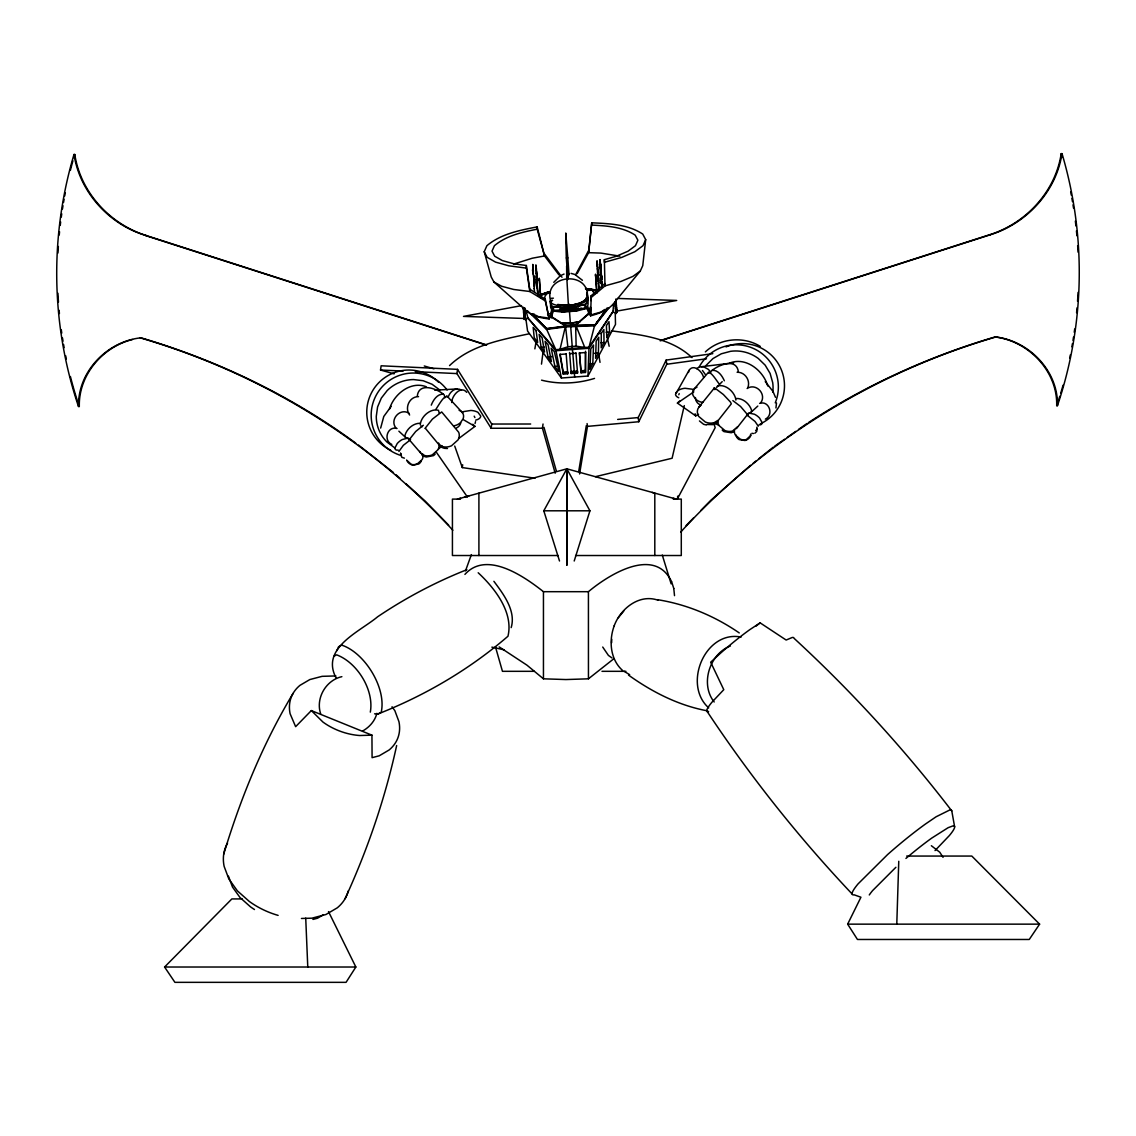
<?xml version="1.0" encoding="UTF-8"?>
<svg xmlns="http://www.w3.org/2000/svg" width="1136" height="1136" viewBox="0 0 1136 1136"><rect width="100%" height="100%" fill="white"/><g stroke="black" fill="none" stroke-linecap="round" stroke-linejoin="round"><path stroke-width="1.5" d="M566.878 565.146L566.836 468.813L589.925 510.802L574.205 560.999M654.805 555.518L654.805 493.138L566.864 468.813L464.624 497.114M524.079 318.023L524.15 317.157M525.514 319.898L525.201 317.881M617.757 298.441L676.701 300.458L617.004 311.079M585.523 351.265L585.565 352.529L579.403 352.984L581.036 372.807L585.466 372.466L585.494 352.174M585.466 372.466L585.565 352.529M400.582 453.406L401.803 457.325L404.402 458.149M600.39 281.913A92.13 6.333 84 0 0 600.603 282.978L600.944 280.777A95.552 4.785 84.7 0 0 600.348 277.269M568.98 274.543L568.511 273.208L568.199 278.15L566.708 278.249L567.02 273.307L567.489 274.642M600.419 274.742A95.523 14.399 87.1 0 1 602.009 276.275L601.626 279.016L601.569 276.304A95.552 14.342 87.1 0 0 600.404 275.125M600.234 267.329A92.087 5.14 -89.5 0 1 600.277 265.583L600.333 264.418L600.901 265.398A95.523 6.021 -88.2 0 1 600.362 274.912M600.277 265.583L600.305 264.716M533.309 271.944A95.552 9.812 80 0 1 532.954 270.226L533.011 269.26L533.267 270.396A92.087 8.804 81.3 0 1 533.423 271.248M896.787 924.15L898.761 861.287M532.741 265.725L532.869 265.242M535.865 266.165L535.851 264.887L536.149 266.932M561.383 378.018L555.774 349.661L527.473 317.569L526.053 320.111L527.558 331.002L561.383 378.018L587.979 376.03L589.016 347.19L594.767 324.853M590.961 300.614L591.146 295.772L604.934 283.546L604.991 285.874L591.189 297.504L590.564 315.851C598.786 313.607 607.448 310.668 613.199 304.022L640.292 271.05L642.749 265.682L645.688 239.653L642.72 234.044C627.782 224.232 609.066 223.593 591.742 222.812L588.618 252.675L577.23 273.535M589.996 368.802L590.763 348.951L593.517 345.046L592.807 363.548L589.996 368.802L589.016 363.932M598.402 353.055L598.743 337.25L596.173 341.141L595.605 358.309L598.402 353.055L594.185 353.367M604.011 342.547L603.855 329.468L601.299 333.359L601.214 347.801L604.011 342.547L600.916 342.774M609.606 332.039L608.981 321.673L606.411 325.563L606.809 337.293L609.606 332.039L606.127 332.308M590.791 307.458L590.564 315.851M600.83 264.475L600.759 264.731A92.13 5.155 -89.5 0 0 600.504 275.31L600.319 275.75M611.608 642.791L611.764 639.341M132.486 339.522C102.524 346.821 78.512 375.164 79.307 406.475L78.54 406.489C77.575 371.827 107.068 341.354 140.949 337.818C217.771 360.51 291.057 395.669 355.71 443.111M587.298 295.374L587.198 297.433C583.293 303.553 575.057 304.633 568.412 305.343L566.921 279.854M600.617 283.091L600.49 280.819A95.523 4.729 84.8 0 0 600.404 280.294M587.482 295.715C587.823 271.334 546.444 274.372 550.009 298.413L553.402 298.172M551.67 309.787A161.582 49.7 -4.5 0 0 551.4 311.179L551.315 314.132M567.546 274.216L567.574 279.74M527.842 317.782L526.082 310.554M438.624 443.012A9.699 7.924 -29.7 0 1 438.113 449.615L432.347 454.812A10.792 8.804 -29.7 0 1 424.722 455.55L420.845 453.221L409.216 439.689L415.705 431.495L423.345 425.276M424.992 428.457L432.433 419.085L441.691 411.956L458.688 432.276A11.104 9.074 -29.7 0 1 458.092 439.845L451.503 445.795A12.354 10.096 -29.7 0 1 442.756 446.633L438.326 443.963L425.503 428.471M589.229 311.406L589.087 308.481A161.582 49.7 -4.5 0 0 588.789 307.132M551.471 314.473L551.571 313.493M775.945 407.98L776.499 402.968M591.742 222.812L588.618 252.675L600.916 253.087L619.915 256.168M541.489 364.116L543.051 351.933M394.135 373.858L380.532 370.024L381.128 365.792L457.538 369.356L491.718 424.04L491.135 428.258L542.44 428.229L555.177 473.201M491.135 428.258L456.942 373.588L457.538 369.356M535.028 478.228L462.295 467.578L462.679 464.766M542.44 428.229L543.036 424.012M380.659 428.073L383.783 416.458L391.167 406.376M613.61 304.022L613 311.42L589.016 347.19L555.774 349.661L546.672 329.383L532.159 314.033M703.539 377.408C702.431 371.628 693.457 363.279 688.984 370.435L675.522 394.348A8.435 4.686 -1.7 0 0 678.746 397.77M451.773 402.542C451.617 395.853 460.889 385.019 466.711 392.346M578.693 471.497L586.318 425.602M579.573 473.968L587.482 426.369L587.085 423.586M475.53 421.626L475.061 423.472M568.71 304.292L568.994 305.825L573.694 305.3A18.645 5.737 -4.5 0 0 587.426 298.754C584.074 296.382 588.718 298.186 586.63 299.918M534.857 348.866L536.064 341.893M417.295 396.01C419.014 381.597 437.63 388.867 444.247 394.916L444.886 397.827M747.957 387.348C750.541 380.233 744.804 371.87 737.108 372.253M808.449 422.606C866.03 385.09 929.149 356.392 995.051 336.966C1028.591 341.041 1057.644 371.188 1056.693 405.623L1057.46 405.637A411.928 405.737 -89.5 0 0 1062.018 153.644L1061.194 153.658C1055.472 191.572 1025.907 223.437 989.655 234.726L661.152 340.303M1061.961 153.658C1056.239 191.572 1026.674 223.451 990.422 234.726L660.229 340.857M396.649 745.543C385.189 798.267 367.581 849.643 345.103 898.675M684.284 405.595L672.1 458.248L595.463 476.666M446.775 396.918C444.361 394.717 437.985 406.305 435.812 409.443M548.39 317.327L551.798 316.845L565.586 325.606L560.02 349.348L567.844 346.778L576.137 346.153L584.77 347.502L575.64 324.853L587.866 314.161L591.274 314.132M688.459 372.48L688.984 370.435M614.292 625.595C608.697 640.477 610.075 659.235 622.471 670.368M534.516 283.404A92.087 8.037 84.4 0 1 534.46 283.602L533.082 273.123M376.882 713.323C374.994 721.005 369.37 727.281 362.54 731.073M534.46 283.602L534.062 281.146A95.552 10.536 84.7 0 1 534.488 280.265M223.707 854.215C240.591 798.196 262.899 743.611 293.088 693.386M389.435 409.258C393.61 394.433 410.536 380.674 426.227 386.737M678.817 394.732L679.2 393.624M533.934 283.886L533.948 283.844A92.13 8.094 84.4 0 0 534.488 281.401M465.49 570.897L471.383 554.609M710.696 372.438L711.164 371.145C717.711 365.309 736.185 357.229 738.343 371.571M431.268 405.14C433.171 400.156 437.289 393.837 443.267 394.192M574.035 307.288L575.412 307.359L562.803 308.083L563.058 311.605L575.668 310.71L575.398 307.189L562.803 308.083L564.691 308.069M563.91 311.406L563.953 308.126M565.33 307.941L566.097 307.913M571.692 310.696L564.791 311.378L564.464 307.842M566.211 307.913L568.54 307.643M566.424 311.221L566.14 307.728M552.465 300.373L550.534 301.395A18.645 5.737 -4.5 0 0 564.365 305.967L569.065 305.825L569.221 304.278M565.16 311.15L567.233 311.165L566.978 307.671M569.448 307.572L569.235 307.657M571.621 307.458L569.463 307.7M575.668 310.71L569.86 311.008L569.846 307.714M570.698 310.824L570.386 307.572M571.493 310.852L571.735 307.444M572.459 307.402L572.104 307.487M574.248 307.274C575.356 314.942 573.538 308.41 572.998 307.331M573.211 310.639L572.842 307.43M573.978 310.682L572.104 310.668M677.482 497.071L677.922 496.049M718.903 383.556C716.844 381 710.383 370.62 708.765 373.29M466.868 569.69C435.528 582.072 405.566 597.934 377.635 616.777C359.359 631.999 320.182 648.159 336.171 678.064M336.895 650.63L338.585 646.753L341.723 645.12C364.926 652.774 386.68 688.246 381.199 712.3L378.061 713.948L374.582 713.806M370.322 712.13C374.298 690.163 357.4 662.629 336.639 654.833L333.97 656.225M511.172 627.612C516.213 610.955 503.447 594.071 493.89 581.32M575.654 325.634L594.767 325.265L597.664 321.403M537.158 226.902L537.214 229.174C522.248 232.142 506.386 235.592 494.444 245.674L492.016 251.141L494.7 256.225L502.311 260.57L514.324 263.907L526.323 265.497L529.759 289.169L545.266 299.194L549.185 318.946C541.048 317.938 532.244 316.39 526.082 310.526L493.933 281.984L491.221 276.999L484.22 251.723L486.904 245.688C500.919 233.917 519.635 230.267 537.158 226.902L544.542 255.955L558.983 274.898M645.688 239.653L643.004 245.688L634.854 251.723L621.818 257.375L604.437 262.288L604.38 259.675L616.266 256.282L628.08 251.184L635.45 245.703L637.878 240.236L635.194 235.152C622.5 226.746 606.596 225.837 591.799 225.084M760.751 402.769C766.97 394.22 755.937 382.534 747.119 388.526M552.735 311.86L553.161 310.952L551.528 317.455M587.482 426.369L638.787 421.74L638.191 417.579L666.165 360.084L712.797 353.651M638.787 421.74L666.761 364.258L666.165 360.084M448.223 396.819L449.487 394.249A10.309 7.384 -64.2 0 1 455.366 389.279L459.668 389.265L461.486 390.315M906.698 856.061L971.805 856.061L1039.596 924.15L1029.259 939.472L857.453 939.472L847.655 924.15L860.932 897.227L854.187 894.841A60.009 7.469 -40.4 0 1 858.035 883.922L887.614 854.542A67.862 8.449 -40.4 0 1 925.584 823.941L936.135 816.756L949.696 810.025A60.009 7.469 -40.4 0 1 951.783 810.919L954.609 826.738M716.646 387.419L722.212 381.639M614.221 625.737C620.526 608.598 639.369 593.517 658.17 600.262M750.995 435.131L750.044 436.991A8.847 8.648 72.9 0 1 744.946 440.498L739.053 439.547A7.143 6.972 72.9 0 1 735.801 434.69M575.569 274.813L588.562 250.644M587.979 376.03L615.499 324.427L615.258 313.451L613 311.42M677.34 499.002L715.183 427.633L713.564 422.691M559.508 560.999L543.789 510.802L566.836 468.813L566.836 565.146M698.555 414.37L695.701 415.875L677.411 403.095L679.64 401.022M699.165 406.787L697.887 408.889A11.104 9.017 25.8 0 0 698.64 416.358L705.399 422.067A12.354 10.025 25.8 0 0 714.203 422.663L718.619 419.922L731.286 403.834L730.476 402.073L723.362 394.504L714.53 387.802L699.165 406.787L701.111 405.14M717.853 421.115A9.699 7.867 25.8 0 0 718.974 425.517L724.867 430.501A10.792 8.747 25.8 0 0 732.55 431.027L737.52 426.795M596.911 322.354L606.993 308.112M606.496 309.091L603.841 313.167M328.503 911.597L355.852 967.02L346.054 982.342L174.916 982.342L164.592 967.02L231.858 898.931L242.252 898.931M613.326 311.15L589.044 348.269L555.802 350.754L527.473 317.569M675.75 392.971L678.121 390.415A11.133 6.191 -1.7 0 1 685.022 388.285L692.179 389.194A8.435 4.686 -1.7 0 1 693.855 390.131M527.416 310.739L546.672 329.383L565.614 326.912L594.781 325.776L607.604 308.211L594.767 325.265M553.772 282.339L560.034 276.034M594.781 325.776L608.939 307.828M736.412 428.627L747.46 414.583L740.544 406.447L732.848 400.596M618.296 617.728L623.763 611.069M693.627 389.648L708.637 372.054M680.847 532.06L683.148 529.39C767.127 438.084 876.864 371.628 995.818 336.98C1029.372 341.041 1058.411 371.188 1057.46 405.637M464.908 574.404C486.606 550.264 524.037 576.35 543.448 591.686L543.448 678.817L565.941 679.555L588.42 678.817L613.866 658.724M392.034 706.762L394.859 710.682L398.935 721.63A52.512 37.701 20.8 0 1 389.108 749.987L379.211 755.809L372.083 757.669L371.941 735.162L311.335 710.582L295.63 726.671L290.106 713.735A52.512 37.701 20.8 0 1 299.947 685.363L309.844 679.555L322.113 676.332L335.901 675.934M686.101 525.57L693.528 517.973M700.955 510.362L710.866 500.223L750.555 465.32M587.383 289.95L590.053 288.757L592.523 290.177A2.542 2.414 -0.6 0 1 592.836 291.498M570.442 325.691L576.208 324.356M706.18 365.323L712.968 358.564L721.332 353.779L730.675 351.294A37.957 37.9 79 0 1 758.237 358.436L765.167 365.167L770.094 373.389L772.693 382.591A35.784 35.727 79 0 1 772.792 392.105M935.027 850.58L949.412 835.514A52.512 6.532 -40.4 0 0 952.792 825.957L948.134 827.69L931.69 838.127A59.384 7.384 -40.4 0 0 905.932 858.433M588.448 678.788L588.42 591.686C608.74 574.674 654.677 545.919 671.589 581.689M750.91 412.411L757.811 406.063M895.878 867.293L872.59 890.61A52.512 6.532 -40.4 0 0 869.281 894.955M449.544 365.607C470.858 345.06 501.345 339.749 529.248 333.771M564.521 307.913L565.7 311.335M567.801 307.643L568.298 311.165L568.682 307.714M563.058 311.605L564.791 311.236M567.262 311.165L568.142 311.136M572.374 310.696L572.047 307.302M574.887 310.511L575.611 310.469L563.058 311.434L564.109 311.25M693.826 391.877L677.411 403.095M753.225 463.176L755.894 461.046M758.578 458.916L773.275 447.172M756.008 626.135L760.126 622.855L786.155 640.037L792.204 637.495A52.512 6.532 -40.4 0 1 794.021 638.29C851.446 691.157 904.27 748.993 951.783 810.919M765.366 419.127C774.07 414.967 769.214 400.199 759.601 403.365M458.632 438.581L474.976 426.398L472.803 424.268M549.029 316.674L549.923 316.021M640.292 271.05L632.837 276.431L620.895 281.472L604.991 285.874L604.38 259.675M705.371 351.876C720.011 338.216 743.143 335.901 760.225 346.352M774.681 446.192L784.507 439.291M787.319 437.317L795.74 431.396M798.551 429.422L806.972 423.501M754.858 433.242L756.732 431.481L756.988 428.513M550.207 299.492A118.598 38.539 -10.1 0 0 550.236 301.423A63.204 19.44 -4.5 0 0 552.394 306.507L561.851 307.586L576.236 306.55L585.665 304.121A63.204 19.44 -4.5 0 0 587.724 298.74A118.598 38.979 1.1 0 0 586.758 292.918M550.506 302.304L550.591 305.896A63.204 19.44 -4.5 0 0 552.735 310.98L562.206 312.059L576.591 311.023L586.02 308.594A63.204 19.44 -4.5 0 0 588.065 303.213L587.937 297.859A120.43 46.704 -4.6 0 0 586.588 294.167M717.27 386.155C725.237 383.343 735.12 392.147 735.887 400.085M323.178 914.892L317.526 918.215L312.925 919.422M760.126 622.855L749.646 629.756A53.065 6.603 -40.4 0 0 719.968 653.683L710.682 662.217L723.774 689.68L711.988 702.162A52.512 6.532 -40.4 0 0 708.623 711.718M594.966 324.825L575.654 325.308L587.866 314.615L591.387 314.416M696.979 387.191L695.062 388.2A9.656 7.427 22 0 0 693.059 395.498L695.786 399.304A10.139 7.796 22 0 0 702.772 402.4M755.639 430.53L756.945 429.365L756.888 427.179M410.593 439.206L409.216 439.689M587.113 290.518L592.069 290.163L594.838 293.741M561.567 275.168L564.052 274.06M513.529 264.12L532.301 258.213L544.542 255.955L537.214 229.174M730.405 645.986C709.517 653.953 699.946 684.227 714.175 701.977M378.061 713.948C425.219 695.402 469.58 669.374 507.977 636.231C513.642 612.375 494.87 588.278 478.185 572.757M540.409 294.835L548.816 291.867M729.653 363.151C745.741 356.406 763.463 370.634 767.723 385.984M541.744 294.678L549.867 291.867M539.884 294.835L548.432 291.924M541.19 295.218L547.722 293.003M592.807 314.345L601.086 312.031A96.077 29.55 -4.6 0 0 604.551 309.503M475.643 420.164L477.731 419.468A8.435 4.544 0.5 0 0 480.741 416.046L477.915 412.311A11.133 6.007 0.5 0 0 470.9 410.451L463.8 411.559A8.435 4.544 0.5 0 0 462.182 412.524M578.735 309.091L581.334 308.268M341.865 676.673C325.904 680.166 315.396 698.328 320.693 713.919M457.567 499.102L460.463 498.278M457.467 499.102L468.912 495.921M580.24 321.602L570.258 323.377M594.54 378.402C577.429 383.727 558.969 384.522 541.545 380.162M579.729 321.715L570.371 323.192L560.999 323.064M575.54 324.953L564.933 325.194M410.352 439.859L403.379 445.284L398.892 451.461M578.153 310.085L577.841 305.158L577.841 306.095L584.784 304.661L585.068 308.296L578.125 309.617L578.11 308.665L585.068 308.296M521.495 305.641L463.502 316.39L524.179 318.463M712.087 370.35C718.009 369.669 722.269 375.959 724.328 380.787M533.423 274.585A95.523 9.826 79.9 0 1 532.5 270.297L533.068 269.36M543.718 318.094L546.814 317.782L538.521 316.703A96.077 29.55 -4.6 0 1 536.064 315.382M418.545 396.649C409.414 396.436 404.317 407.952 409.627 415.023M666.761 364.258L706.478 358.777M531.932 313.721L546.657 328.858L565.6 326.387M551.159 301.367L550.236 301.423M574.319 324.953L571.848 325.251L575.64 324.853M696.638 368.646A13.462 10.664 76 0 1 701.281 366.729L733.615 362.838M570.457 306.124L573.51 305.57L568.866 305.57M568.682 305.13L569.037 305.825M736.313 398.495C742.987 398.154 749.32 403.734 751.45 409.826A11.147 4.828 38.9 0 1 749.817 413.064L748.255 413.22M548.404 317.626L551.812 317.299L565.586 326.06L546.643 328.531L543.363 325.464M533.934 285.15L534.062 281.146M617.672 419.425L638.191 417.579M569.647 305.257L558.401 304.633M547.552 313.948L551.074 313.692M548.234 315.723L551.656 315.467M565.586 325.606L566.907 325.507M598.402 333.572L601.299 333.359M541.119 347.247L544.556 352.032L542.113 337.775L539.131 334.296L541.119 347.247L544.215 347.02M566.097 353.978L559.92 354.446L563.286 374.127L567.716 373.801L567.645 371.784L563.215 372.125L560.133 354.077M575.895 353.239L569.59 353.722L569.548 352.458M548.006 356.818L551.443 361.603L548.077 344.733L545.095 341.254L548.006 356.818L552.21 356.505M558.912 371.131L554.34 351.663L551.159 348.198L554.893 366.388L558.585 366.104M590.337 363.733L592.807 363.548M581.036 372.807L580.965 370.79L585.395 370.464M563.286 374.127L563.243 372.878L567.673 372.537M571.181 372.281L577.486 371.813L577.457 371.06L571.152 371.529L571.223 373.531L577.528 373.062L577.486 371.813M580.993 371.543L585.423 371.216M566.339 257.971L567.815 257.872A113.245 0.795 84.9 0 1 565.756 233.008A113.245 3.749 86.9 0 0 566.324 257.957L567.432 273.677M566.935 273.435L567.773 273.265M566.864 273.762L567.602 273.705M566.807 274.259L568.284 274.159M566.75 274.955L568.241 274.841M566.722 275.821L568.199 275.707M566.694 276.857L568.185 276.758M536.902 279.002L536.945 280.209L539.373 280.038L539.273 278.221L540.594 297.618M596.712 291.824L595.619 275.991L598.047 275.821L597.99 274.344M536.206 282.537L536.76 273.677L536.362 284.568M598.402 283.844L598.601 278.064L598.218 281.43M536.476 285.86L537.058 281.174M585.665 298.882L587.724 298.74M550.605 305.896L551.258 307.416L551.272 302.858M553.346 306.919L560.304 306.408L560.573 309.929L560.588 310.866L553.615 310.554L553.346 306.919L560.304 307.359M560.573 309.929L553.615 310.554M434.747 390.202L457.581 388.91M591.288 314.431L587.866 314.161M543.448 591.686L588.42 591.686M570.485 323.362L560.488 323.022M570.67 325.663L565.458 325.734M569.377 305.073L564.975 305.215A16.259 4.998 -4.5 0 1 557.691 304.434M759.004 424.85L760.382 424.807A7.427 3.564 37.1 0 0 762.043 422.45L759.586 418.076A8.861 4.246 37.1 0 0 754.446 414.242L749.632 413.206A7.427 3.564 37.1 0 0 747.971 415.577M566.126 306.166L569.15 305.541M371.941 735.162L359.629 735.517A53.065 38.084 20.8 0 1 322.993 722.098L311.335 710.582M301.438 918.47L311.946 918.172L325.947 914.494L337.264 907.834A60.009 43.069 20.8 0 0 348.269 890.908M398.196 450.097L396.805 450.126A7.427 3.536 -38.1 0 1 394.973 447.925L397.217 443.551A8.861 4.217 -38.1 0 1 402.229 439.561L407.071 438.297A7.427 3.536 -38.1 0 1 408.747 439.419M586.659 298.811L587.142 303.284M551.343 316.987L551.585 315.893M78.483 406.503A411.928 405.737 89.4 0 1 73.982 154.496L74.806 154.51C80.528 192.424 110.093 224.289 146.345 235.578L486.648 344.961M74.039 154.51C79.818 192.538 109.681 225.042 146.345 235.578M140.949 337.818L140.182 337.832C259.136 372.48 368.873 438.936 452.852 530.256M491.718 424.04L530.654 424.012M460.463 499.102L452.426 499.102L452.426 555.518L558.131 555.518M673.25 499.102L681.288 499.102L681.288 555.518L575.583 555.518M543.789 510.802L589.925 510.802M534.332 671.319L502.453 671.319L495.438 646.796M601.981 671.319L625.893 671.319M847.655 924.15L1039.596 924.15M164.592 967.02L355.852 967.02M989.655 234.726L990.422 234.726M995.051 336.966L995.818 336.98M600.376 264.461L600.901 265.398M549.185 318.946L545.308 300.926L529.816 291.498L526.394 268.11L508.843 265.81L495.58 262.132L487.174 257.332L484.22 251.723M419.823 423.274C413.177 423.288 406.915 428.883 405.041 435.102A11.147 4.8 -40.1 0 0 406.901 438.141L408.506 438.198M550.236 292.733L545.536 294.196L544.584 298.47M380.532 370.024L403.11 371.074M415.265 371.642L456.942 373.588M701.281 366.729L703.795 366.871L708.339 369.356A10.054 7.966 76 0 1 710.071 371.515M585.466 288.757L588.604 288.97M447.47 448.535L444.588 448.322A12.439 12.098 -83.6 0 1 439.334 445.752M758.308 426.199L755.014 421.456L746.877 414.952M474.976 426.398L463.247 419.61M751.876 433.327L753.466 433.512M397.046 428.499C387.333 425.645 382.96 440.555 391.806 444.432M611.708 330.874C639.511 334.694 670.638 337.378 691.966 357.599M706.99 424.495L712.641 424.623A12.439 12.042 86.5 0 0 717.782 421.868M550.207 291.796L547.935 291.966L546.43 293.486A2.542 2.414 -0.6 0 0 546.331 294.835M596.954 290.12L585.821 288.53L596.457 290.177M590.777 289.779L597.408 291.029M591.899 289.609L596.826 290.575M657.403 599.666C686.854 604.324 714.729 616.081 739.252 632.922M504.313 649.863L491.888 647.151M741.126 637.069C705.257 629.94 682.338 684.44 708.694 707.87M707.771 710.909C678.874 705.669 652.22 692.065 628.52 675.082M706.393 424.978L703.653 424.324L699.449 420.945M571.053 273.393L574.191 274.259M652.135 492.399L676.247 499.102M673.25 498.278L676.147 499.102M424.253 365.977L433.98 368.845M145.578 235.578L485.881 344.975M409.059 413.248C400.042 407.554 389.364 419.596 395.868 427.945M420.987 426.043L422.308 426.696M459.114 410.309L461.046 411.289A9.656 7.498 -25.6 0 1 463.176 418.63L460.534 422.564A10.139 7.867 -25.6 0 1 453.647 425.872M931.35 845.724L939.742 852.213L943.05 857.325M493.933 281.984L501.615 286.244L513.756 289.481L529.816 291.498L529.759 289.169M574.859 274.5L582.427 280.294M589.698 313.053L590.621 313.564M623.905 671.22L629.656 674.67M499.187 646.895L526.948 665.156L543.448 678.817M552.508 300.458L551.045 300.387L550.591 301.693M358.522 445.085L393.468 472.576M611.992 657.957L608.413 655.401L602.719 647.051M439.788 390.017L432.106 384.28L423.16 380.716L413.547 379.566A37.957 37.914 -55.7 0 0 387.234 390.5L381.313 398.125L377.578 406.958L376.272 416.415A35.784 35.741 -55.7 0 0 387.078 442.131L394.746 447.868M396.066 474.791L399.858 478.213M406.191 483.936L425.148 501.075L448.677 525.173M398.878 431.183L405.751 437.573M544.215 326.302L533.21 314.573M765.266 381.597L772.991 391.451L775.49 397.33M852.099 893.947C798.537 837.26 749.831 775.987 706.791 710.937M446.76 395.782L462.494 412.709M702.488 370.506L705.428 374.61M532.969 314.118L536.291 318.208M401.292 454.854L400.554 453.193M544.499 253.939L562.008 277.269M602.037 278.959L602.066 279.002A92.13 11.772 87.4 0 1 600.561 276.076L600.277 274.656M554.893 366.388L558.33 371.174M436.352 452.227L467.436 497.057M586.73 307.629L589.101 313.99M601.469 278.789L601.469 278.789A92.087 11.701 87.4 0 1 600.859 277.738M419.695 451.39L420.845 453.221M714.885 389.634L714.061 387.887M695.701 415.875L695.104 413.774M407.313 460.747L411.232 464.326A8.79 7.256 -34.9 0 0 417.352 463.857L422.109 459.597A7.924 6.546 -34.9 0 0 422.677 454.059M532.585 269.374L532.656 269.615A92.13 8.832 81.2 0 1 533.295 273.052M406.645 459.995L407.668 461.827A8.847 8.676 -68.2 0 0 412.893 465.135L418.772 463.971A7.143 6.986 -68.2 0 0 421.314 460.932M587.326 308.495L587.766 309.347M474.195 416.145L474.891 417.565M228.421 876.14L232.511 887.074L240.037 897.539L250.46 906.812A59.384 42.628 20.8 0 0 254.478 909.524M600.021 260.144L600.291 261.706M597.053 260.783L597.025 263.438M454.727 446.065L462.295 467.578M671.66 581.802L673.776 588.462M662.288 555.064L671.149 583.861M543.974 427.335L556.242 470.645M546.629 328.46L546.672 329.383M524.718 307.757L526.053 312.911M607.277 337.832L609.166 346.253M589.002 313.82L589.073 311.42M600.404 279.697A92.087 6.376 84 0 0 600.944 282.41L601.072 283.034M533.111 269.544L533.267 270.396M695.402 397.557L695.8 399.9A8.563 7.938 -68 0 0 700.188 404.771M598.601 353.665L600.021 362.37M569.42 310.668L570.371 323.192M525.386 319.386L525.073 316.461M597.096 261.323L597.252 262.558M598.857 288.516L599.055 290.291M568.199 278.15L566.651 266.307L566.708 278.249M537.754 292.903L537.953 294.678M533.04 266.534L532.727 264.418L532.798 267.471M589.399 311.761L589.272 310.795A161.568 49.7 -4.5 0 0 588.973 309.446M565.614 326.912L567.844 346.778M616.805 310.213L617.033 312.542L617.033 311.023M615.684 311.122L615.996 313.721L615.556 309.702M523.994 317.157L524.221 319.472L524.221 317.952M673.79 588.519L674.514 595.647M600.518 263.921L599.978 259.59L600.049 262.643M597.224 262.061L597.465 264.674M598.644 286.4L598.885 289.013M536.121 266.449L536.362 269.062M537.541 290.788L537.782 293.4M533.011 266.037L533.267 268.749M616.692 308.992L616.848 311.023M524.037 317.966L523.753 314.431M600.49 263.509L600.788 266.917M601.768 287.11L600.887 276.247M597.451 264.248L597.721 267.528M598.388 283.546L598.672 286.812M536.348 268.636L536.902 275.31L536.604 271.603M537.285 287.933L537.555 291.199M534.218 288.53L534.516 291.938M569.022 274.756L567.815 257.872M616.564 307.501L616.72 309.617M615.414 307.97L615.584 310.384M579.459 352.629L580.965 370.79M575.966 352.884L577.528 373.062M572.814 353.126L574.688 377.024M569.661 353.367L571.223 373.531M566.154 353.623L567.716 373.801M534.474 286.513L534.417 285.548A95.552 8.605 87 0 1 534.502 284.497M524.931 314.743L525.102 317.143M523.909 316.546L523.625 312.769M600.774 266.619L601.072 270.482M601.185 280.138L601.484 283.702M597.721 267.216L598.019 271.05M596.94 293.116L595.52 274.188L595.591 275.636M537.3 288.232L536.987 284.398M533.934 284.966L534.232 288.842M575.952 329.625L575.668 326.16L576.137 346.153M616.436 305.825L616.578 307.884M615.272 306.053L615.428 308.396M586.758 300.302L587.014 303.284M585.665 304.121L586.02 308.594M576.236 306.55L576.591 311.023M561.851 307.586L562.206 312.059M560.275 306.862L560.616 311.335M552.394 306.507L552.735 310.98M524.775 312.812L524.946 315.169M601.072 270.311L601.668 278.448M601.143 275.068C600.816 271.547 601.413 278.618 601.1 275.196M598.132 272.597L598.005 270.922M597.834 276.417L598.118 280.322M595.605 275.125L595.619 275.991M569.193 305.286L569.179 305.854M568.909 305.3L568.895 305.868M536.902 275.139L537.172 279.03M537.001 284.696L536.433 276.928M539.359 279.158L540.693 297.163M616.436 305.967L616.152 302.034M615.258 306.195L614.945 301.693M600.589 272.171L600.887 276.275M597.55 272.541L597.82 276.46M534.417 283.276L533.92 276.488A92.13 8.832 81.2 0 1 534.531 280.038M524.605 310.668L524.775 312.954M523.611 312.897L523.242 307.245M598.289 279.342L599.027 289.879M536.945 280.209L538.038 296.027M616.323 304.093L616.053 300.302M614.988 302.119L615.116 304.05M524.463 308.467L524.633 310.81M601.654 278.334L601.924 282.339M600.348 268.295L600.617 272.285M597.309 268.82L597.564 272.654M589.101 363.832L589.414 368.845M536.192 273.208L536.462 277.028M523.298 307.856L523.398 309.361M601.895 282.097L602.123 285.747M600.149 264.873L600.376 268.536M597.11 265.568L597.337 269.062M536.007 269.942L536.22 273.449M532.883 269.715L533.111 273.364M615.982 298.896L616.11 300.926M600.177 265.242L599.964 260.371M596.996 262.984L597.153 265.923M535.88 267.372L536.036 270.311M532.756 267.003L532.926 270.07M439.249 413.135L438.453 410.309C430.402 408.051 420.689 416.827 420.263 424.864M305.726 918.129L307.771 967.02M563.215 372.125L563.243 372.878M572.7 352.231L572.743 353.481L570.613 325.407M535.823 265.639L535.922 267.826M591.146 295.772L591.189 297.504M545.266 299.194L545.308 300.926M526.323 265.497L526.394 268.11M597.877 269.303L597.962 278.107M589.215 309.446L589.257 314.274M577.841 305.158L577.841 306.095M569.25 307.799L569.505 311.15L568.966 307.828M551.287 312.173L551.343 317.839M567.091 472.349L567.091 468.813L566.623 472.349M478.909 493.138L478.909 555.518M726.032 346.892A42.16 42.103 79 0 1 780.872 368.66A42.16 42.103 79 0 1 760.183 423.955M718.974 425.361A42.16 42.103 79 0 1 714.771 423.174M699.293 366.772A42.16 42.103 79 0 1 754.29 348.851A42.16 42.103 79 0 1 775.263 402.84M79.25 406.503A411.928 405.737 89.4 0 1 70.404 376.541M66.328 358.933A411.928 405.737 89.4 0 1 65.661 355.724M64.127 347.659A411.928 405.737 89.4 0 1 63.559 344.435M63.02 341.198A411.928 405.737 89.4 0 1 62.494 337.96M61.756 333.089A411.928 405.737 89.4 0 1 61.301 329.838M59.413 313.564A411.928 405.737 89.4 0 1 59.115 310.298M58.461 302.119A411.928 405.737 89.4 0 1 57.95 293.258M57.979 253.001A411.928 405.737 89.4 0 1 58.348 246.455M59.242 235.01A411.928 405.737 89.4 0 1 59.555 231.744M60.265 225.226A411.928 405.737 89.4 0 1 60.648 221.96M61.287 217.09A411.928 405.737 89.4 0 1 61.742 213.838M62.466 208.967A411.928 405.737 89.4 0 1 62.991 205.715M63.531 202.478A411.928 405.737 89.4 0 1 64.099 199.254M64.695 196.017A411.928 405.737 89.4 0 1 65.32 192.793M70.375 170.343A411.928 405.737 89.4 0 1 72.917 160.801M73.826 157.648A411.928 405.737 89.4 0 1 74.749 154.482M1061.251 153.63A411.928 405.737 -89.5 0 1 1062.174 156.796M1070.68 191.941A411.928 405.737 -89.5 0 1 1071.305 195.165M1071.901 198.402A411.928 405.737 -89.5 0 1 1072.469 201.626M1073.009 204.863A411.928 405.737 -89.5 0 1 1073.534 208.115M1075.352 221.108A411.928 405.737 -89.5 0 1 1075.92 225.993M1076.445 230.892A411.928 405.737 -89.5 0 1 1076.9 235.791M1077.652 245.603A411.928 405.737 -89.5 0 1 1078.021 252.149M1078.05 292.406A411.928 405.737 -89.5 0 1 1077.539 301.267M1077.027 307.813A411.928 405.737 -89.5 0 1 1076.587 312.712M1074.699 328.986A411.928 405.737 -89.5 0 1 1074.244 332.237M1073.506 337.108A411.928 405.737 -89.5 0 1 1072.995 340.346M1072.441 343.583A411.928 405.737 -89.5 0 1 1071.873 346.807M1070.339 354.872A411.928 405.737 -89.5 0 1 1069.672 358.081M1063.055 385.203A411.928 405.737 -89.5 0 1 1060.754 393.113M1059.789 396.251A411.928 405.737 -89.5 0 1 1056.75 405.651M278.121 915.389A67.862 48.72 20.8 0 1 249.324 901.459L237.396 890.865L228.819 878.909L224.147 866.413A60.009 43.069 20.8 0 1 227.541 843.168M390.699 450.197A42.16 42.117 -55.7 0 1 374.468 387.901A42.16 42.117 -55.7 0 1 438.595 382.264M400.994 455.493A42.16 42.117 -55.7 0 1 378.87 390.912A42.16 42.117 -55.7 0 1 447.13 390.031M442.032 445.951A42.16 42.117 -55.7 0 1 438.382 448.99M460.776 422.876A8.563 8.009 67.8 0 1 456.502 427.945M435.244 454.002A8.747 8.506 -83.6 0 1 433.455 455.635L426.312 457.013A10.863 10.551 -83.6 0 1 421.726 454.783M534.942 314.7A96.077 29.55 -4.6 0 1 533.892 314.005M533.622 281.188A95.523 10.593 84.7 0 1 534.488 279.57A95.523 9.826 79.9 0 1 533.792 276.289M534.417 277.042A95.552 9.812 80 0 1 534.232 276.204M534.36 276.446A92.087 8.804 81.3 0 1 534.502 277.312M600.447 265.384A95.552 6.007 -88.2 0 1 600.262 268.877M584.5 300.259A16.259 4.998 -4.5 0 1 574.418 304.405M722.198 430.047A8.747 8.477 86.5 0 0 724.044 431.623L731.186 432.731A10.863 10.522 86.5 0 0 733.572 431.822M734.68 429.621A7.924 6.518 30.9 0 0 735.39 435.074L740.26 439.163A8.79 7.228 30.9 0 0 746.437 439.49L750.314 435.855A7.924 6.518 30.9 0 0 750.626 434.08M533.764 278.703L533.948 281.188L533.778 278.732M536.149 330.817L533.167 327.338L534.232 337.676L537.669 342.461L536.149 330.817"/></g></svg>
